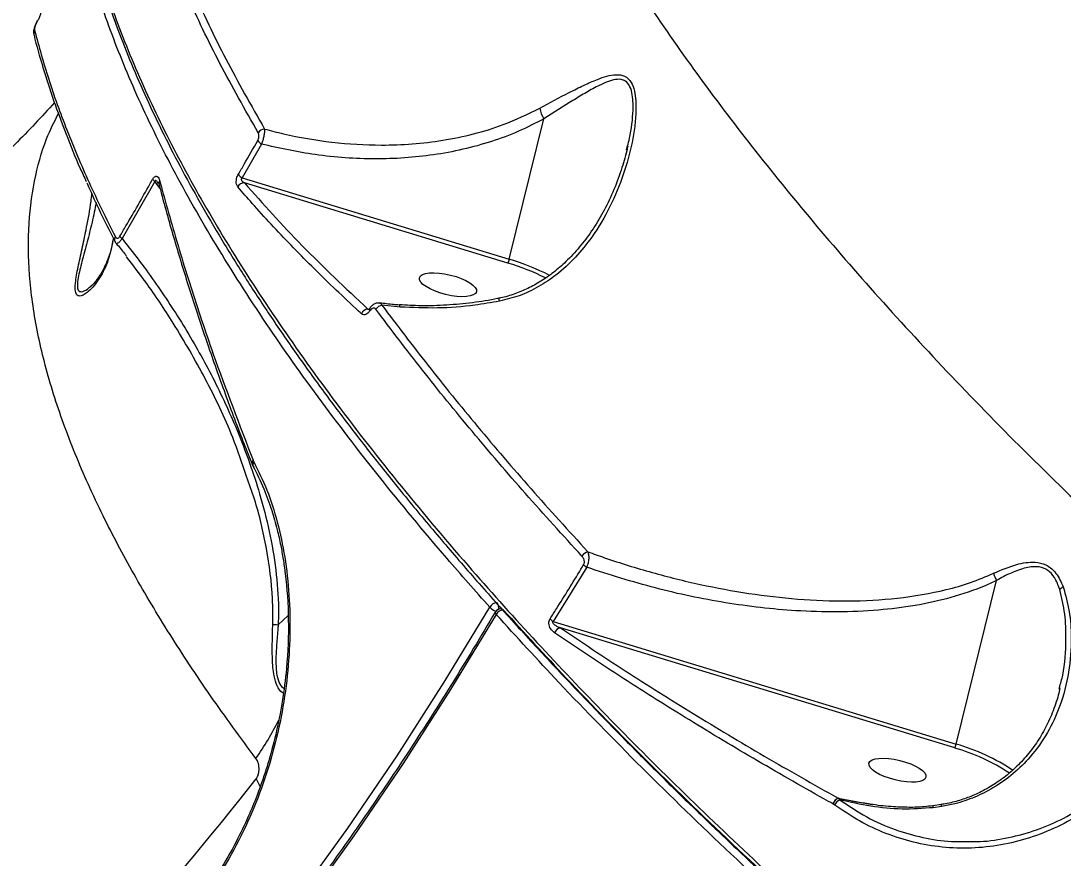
# Model space of a CAD drawing. Header units: millimetres. Extents: x -7245 to 6306, y -6696 to 5973.
# Drawn here: x 2055.8 to 2221.5, y -2161.8 to -2028.7 of the extents above; entities that cross this region are included whole.
import ezdxf

# ---------------------------------------------------------------- set-up
doc = ezdxf.new("R2010")
doc.units = ezdxf.units.MM
for name, color, linetype in [('DIKOM_ОБЪЕКТ', 7, 'Continuous'), ('DIKOM_РАЗМЕР_ЗОНА', 7, 'Continuous'), ('DIKOM_РАЗМЕР_ОБЪЕКТА', 7, 'Continuous')]:
    doc.layers.add(name, color=color, linetype=linetype)
doc.styles.add('style1', font='arial.ttf', dxfattribs={"width": 0.8})
doc.dimstyles.new('1-50', dxfattribs={"dimtxt": 300, "dimasz": 200, "dimexe": 100, "dimexo": 0, "dimgap": 100, "dimtad": 1, "dimtxsty": 'style1', "dimcen": 200, "dimclrd": 7, "dimclre": 7, "dimclrt": 7, "dimadec": 1, "dimazin": 2, "dimtfac": 1, "dimtmove": 0, "dimatfit": 2, "dimfxl": 0, "dimlwd": 25, "dimlwe": 18, "dimarcsym": 0})

# ---------------------------------------------------------------- blocks, each defined once
blk = doc.blocks.new('*D10')
at = {"layer": 'Defpoints', "color": 0, "transparency": 16777216}
for p in [(-4365.71, 2792.53), (4306.16, 475.6), (4306.16, -5965.27)]:
    blk.add_point(p, dxfattribs=at)
at = {"layer": 'DIKOM_РАЗМЕР_ОБЪЕКТА', "color": 7, "lineweight": 18, "transparency": 16777216}
for p, q in [((-4365.71, 2792.53), (-4365.71, -6065.27)), ((4306.16, 475.6), (4306.16, -6065.27))]:
    blk.add_line(p, q, dxfattribs=at)
at = {"layer": 'DIKOM_РАЗМЕР_ОБЪЕКТА', "color": 7, "lineweight": 25, "transparency": 16777216}
blk.add_line((-4165.71, -5965.27), (4106.16, -5965.27), dxfattribs=at)
at = {"layer": 'DIKOM_РАЗМЕР_ОБЪЕКТА', "color": 7, "transparency": 16777216}
for points in [[(-4165.71, -5931.93), (-4165.71, -5998.6), (-4365.71, -5965.27)], [(4106.16, -5931.93), (4106.16, -5998.6), (4306.16, -5965.27)]]:
    blk.add_solid(points, dxfattribs=at)
at = {"layer": 'DIKOM_РАЗМЕР_ОБЪЕКТА', "color": 7, "transparency": 16777216, "insert": (-85.78, -5712.1), "char_height": 300, "attachment_point": 5, "style": 'style1'}
blk.add_mtext('8650', dxfattribs=at)
blk = doc.blocks.new('*D12')
at = {"layer": 'Defpoints', "color": 0, "transparency": 16777216}
for p in [(-5865.71, 123.34), (6306.18, -91.92), (6306.18, -6596.14)]:
    blk.add_point(p, dxfattribs=at)
at = {"layer": 'DIKOM_РАЗМЕР_ЗОНА', "color": 7, "lineweight": 18, "transparency": 16777216}
for p, q in [((-5865.71, 123.34), (-5865.71, -6696.14)), ((6306.18, -91.92), (6306.18, -6696.14))]:
    blk.add_line(p, q, dxfattribs=at)
at = {"layer": 'DIKOM_РАЗМЕР_ЗОНА', "color": 7, "lineweight": 25, "transparency": 16777216}
blk.add_line((-5665.71, -6596.14), (6106.18, -6596.14), dxfattribs=at)
at = {"layer": 'DIKOM_РАЗМЕР_ЗОНА', "color": 7, "transparency": 16777216}
for points in [[(-5665.71, -6562.81), (-5665.71, -6629.48), (-5865.71, -6596.14)], [(6106.18, -6562.81), (6106.18, -6629.48), (6306.18, -6596.14)]]:
    blk.add_solid(points, dxfattribs=at)
at = {"layer": 'DIKOM_РАЗМЕР_ЗОНА', "color": 7, "transparency": 16777216, "insert": (-71.19, -6342.97), "char_height": 300, "attachment_point": 5, "style": 'style1'}
blk.add_mtext('12150', dxfattribs=at)

msp = doc.modelspace()

# ---------------------------------------------------------------- linework, layer by layer
at = {"layer": 'DIKOM_ОБЪЕКТ', "color": 7, "linetype": 'Continuous', "lineweight": 15}
for p, q in [((2058.449, -2028.69), (2058.241, -2029.095)), ((2058.445, -2028.687), (2058.449, -2028.681)), ((2133.488, -2066.579), (2138.987, -2044.249)), ((2094.106, -2048.27), (2091.023, -2053.641)), ((2152.107, -2049.247), (2152.28, -2048.567)), ((2077.16, -2054.22), (2071.944, -2063.295)), ((2077.992, -2055.341), (2077.16, -2054.22)), ((2091.023, -2053.641), (2133.488, -2066.579)), ((2133.26, -2067.185), (2091.393, -2054.428)), ((2066.905, -2070.878), (2067.136, -2070.675)), ((2116.119, -2074.168), (2113.249, -2073.879)), ((2111.015, -2074.514), (2111.161, -2074.556)), ((2111.015, -2074.514), (2111.102, -2074.529)), ((2111.252, -2074.435), (2111.246, -2074.445)), ((2092.757, -2098.523), (2092.771, -2098.557)), ((2092.771, -2098.557), (2092.879, -2098.795)), ((2092.608, -2099.135), (2092.617, -2099.158)), ((2145.788, -2115.53), (2140.453, -2124.126)), ((2204.525, -2143.649), (2210.932, -2117.632)), ((2096.759, -2124.659), (2098.317, -2123.19)), ((2140.453, -2124.126), (2204.525, -2143.649)), ((2204.297, -2144.254), (2141.6, -2125.15)), ((2220.867, -2134.907), (2220.929, -2134.672)), ((2093.257, -2149.162), (2093.965, -2150.515)), ((2184.96, -2153.158), (2184.925, -2153.139)), ((2185.212, -2153.316), (2184.96, -2153.158)), ((2185.769, -2152.241), (2185.802, -2152.252)), ((2185.769, -2152.241), (2191.175, -2153.217)), ((2185.802, -2152.252), (2186.021, -2152.497)), ((2202.122, -2153.256), (2200.793, -2153.438)), ((2202.203, -2153.554), (2200.876, -2153.745))]:
    msp.add_line(p, q, dxfattribs=at)
at = {"layer": 'DIKOM_ОБЪЕКТ', "color": 7, "linetype": 'Continuous', "lineweight": 15, "flags": 128}
for points in [[(2058.449, -2028.781), (2058.439, -2028.703), (2058.445, -2028.687)], [(1923.817, -2316.719), (1935.861, -2310.473), (1947.73, -2303.89), (1959.416, -2296.975), (1970.911, -2289.733), (1982.207, -2282.167), (1993.298, -2274.285), (2004.175, -2266.089), (2014.833, -2257.586), (2025.263, -2248.781), (2035.459, -2239.68), (2045.414, -2230.29), (2055.122, -2220.615), (2064.577, -2210.663), (2073.772, -2200.44), (2082.701, -2189.953), (2091.358, -2179.208), (2099.738, -2168.214), (2107.835, -2156.975), (2115.644, -2145.501), (2123.159, -2133.798), (2130.377, -2121.875)], [(2131.395, -2123.012), (2124.156, -2134.971), (2116.617, -2146.708), (2108.785, -2158.217), (2100.663, -2169.49), (2092.258, -2180.518), (2083.575, -2191.294), (2074.619, -2201.813), (2065.396, -2212.067), (2055.913, -2222.049), (2046.176, -2231.753), (2036.191, -2241.172), (2025.964, -2250.3), (2015.502, -2259.132), (2004.813, -2267.661), (1993.902, -2275.88), (1982.778, -2283.787), (1971.447, -2291.376), (1959.918, -2298.64), (1948.197, -2305.575), (1936.292, -2312.178), (1924.212, -2318.443)], [(2131.249, -2122.642), (2131.245, -2122.65), (2131.233, -2122.718), (2131.255, -2122.804), (2131.309, -2122.903), (2131.395, -2123.012)]]:
    msp.add_lwpolyline(points, dxfattribs=at)
at = {"layer": 'DIKOM_ОБЪЕКТ', "color": 7, "linetype": 'Continuous', "lineweight": 15}
for centre, radius, start, end in [((2058.733, -2030.646), 0.843, 146.87283, 193.77407), ((2142.778, -2041.757), 4.536, 190.31546, 213.3112), ((2094.631, -2047.068), 1.195, 92.6052, 150.69927), ((2094.892, -2046.785), 1.68, 213.62893, 242.08186), ((2077.976, -2053.001), 1.467, 216.09225, 236.1906), ((2078.439, -2054.514), 0.658, 140.95344, 194.90501), ((2091.843, -2052.157), 1.695, 212.75484, 241.07782), ((2091.357, -2055.559), 1.132, 88.18677, 154.52549), ((2071.52, -2063.434), 0.789, 145.55718, 206.00688), ((2072.807, -2062.088), 1.484, 214.44541, 234.42897), ((2131.35, -2066.122), 2.186, 330.90653, 347.92206), ((2122.58, -2102.919), 37.295, 63.46934, 73.36021), ((2123.123, -2101.77), 36.685, 62.80721, 73.58924), ((2113.402, -2075.153), 1.283, 96.84033, 150.82606), ((2115.736, -2074.106), 0.388, 350.82492, 45.08061), ((2127.77, -2073.965), 4.241, 9.89571, 16.34258), ((2111.065, -2075.675), 1.162, 92.46394, 157.30552), ((2111.558, -2074.559), 0.332, 159.95374, 219.79729), ((2093.19, -2098.953), 0.61, 135.18405, 196.61592), ((2093.184, -2098.983), 0.594, 134.14755, 196.22232), ((2146.306, -2114.473), 1.447, 103.50945, 151.02031), ((2146.888, -2113.714), 2.123, 221.73984, 238.79903), ((2222.96, -2121.265), 2.981, 118.90929, 131.85414), ((2131.504, -2122.479), 1.279, 86.98166, 151.82609), ((2132.244, -2120.075), 2.594, 223.95022, 249.68628), ((2132.112, -2123.148), 1, 79.21134, 149.57011), ((2130.651, -2121.887), 1.147, 343.32411, 36.64342), ((2132.204, -2122.657), 0.5, 39.94757, 79.00115), ((2132.523, -2123.613), 1.278, 87.13746, 151.98143), ((2141.609, -2122.324), 2.141, 220.2842, 237.32166), ((2141.829, -2126.357), 1.228, 100.73393, 160.44684), ((2044.218, -2112.705), 59.213, 325.85216, 332.75252), ((2202.381, -2143.189), 2.193, 330.94244, 347.90592), ((2196.066, -2173.757), 31.273, 55.98472, 74.30808), ((2195.856, -2173.984), 30.904, 56.36491, 74.14853), ((1721.003, -1857.421), 472.954, 304.74251, 321.91374), ((2186.217, -2153.508), 1.344, 109.50285, 164.04267), ((2186.226, -2153.49), 1.309, 108.92849, 165.30677), ((2186.661, -2153.938), 1.577, 113.93436, 156.76186), ((2200.217, -2153.772), 0.66, 2.32019, 28.78132)]:
    msp.add_arc(centre, radius, start, end, dxfattribs=at)
for centre in [(2123.735, -2070.624), (2195.181, -2147.786)]:
    msp.add_ellipse(centre, major_axis=(4.535, -1.115), ratio=0.3407224, dxfattribs=at)
for points, knots in [([(2128.166, -1930.829), (2127.673, -1932.189), (2126.322, -1935.918), (2125.338, -1942.741), (2125.135, -1951.255), (2126.133, -1960.455), (2128.234, -1970.073), (2131.369, -1980.005), (2135.436, -1990.172), (2140.536, -2000.85), (2146.693, -2012.017), (2153.91, -2023.645), (2161.978, -2035.4), (2170.826, -2047.228), (2180.373, -2059.078), (2190.818, -2071.209), (2202.182, -2083.589), (2214.381, -2096.181), (2223.144, -2104.625), (2227.524, -2108.845)], [0, 0, 0, 0, 0.0356825, 0.0978168, 0.1599511, 0.2229776, 0.2860051, 0.3452, 0.4044429, 0.4636397, 0.5245617, 0.5855324, 0.6464551, 0.7045807, 0.7627482, 0.8208745, 0.8805673, 0.9403059, 1, 1, 1, 1]), ([(2064.925, -1984.64), (2064.664, -1986.282), (2063.965, -1990.681), (2064.095, -1998.486), (2065.199, -2008.047), (2067.543, -2018.272), (2071.081, -2029.105), (2075.755, -2040.318), (2081.515, -2051.86), (2088.299, -2063.677), (2096.215, -2075.965), (2105.286, -2088.697), (2115.508, -2101.842), (2126.183, -2114.546), (2137.109, -2126.733), (2148.104, -2138.344), (2159.803, -2150.092), (2172.187, -2161.943), (2185.118, -2173.77), (2198.53, -2185.516), (2210.899, -2195.941), (2218.958, -2202.465), (2222.24, -2205.122)], [0, 0, 0, 0, 0.0323273, 0.0865593, 0.1407502, 0.1965143, 0.2523252, 0.3080903, 0.3622806, 0.416513, 0.4707035, 0.5264677, 0.5822781, 0.6380434, 0.6852062, 0.7324239, 0.7796426, 0.8273085, 0.874973, 0.9214388, 0.968009, 1, 1, 1, 1]), ([(2130.377, -2121.875), (2128.092, -2119.288), (2121.938, -2112.318), (2112.693, -2101.124), (2102.916, -2088.393), (2094.078, -2075.824), (2086.233, -2063.465), (2079.438, -2051.367), (2073.84, -2039.796), (2069.431, -2028.778), (2066.181, -2018.331), (2064.017, -2008.275), (2063.067, -1998.7), (2063.086, -1990.904), (2063.897, -1986.588), (2064.182, -1985.068)], [0, 0, 0, 0, 0.0479971, 0.1293075, 0.21068, 0.2919902, 0.3756629, 0.4594029, 0.5430744, 0.6243841, 0.7057573, 0.7870667, 0.8707388, 0.9544786, 1, 1, 1, 1]), ([(2064.711, -1984.894), (2064.605, -1985.551), (2064.273, -1987.587), (2064.015, -1991.149), (2063.926, -1995.567), (2064.132, -2000.117), (2064.614, -2004.789), (2065.376, -2009.587), (2066.417, -2014.512), (2067.737, -2019.562), (2069.336, -2024.743), (2071.216, -2030.052), (2073.377, -2035.494), (2075.818, -2041.062), (2078.528, -2046.735), (2081.498, -2052.493), (2084.721, -2058.319), (2088.195, -2064.212), (2091.919, -2070.176), (2095.895, -2076.21), (2100.124, -2082.319), (2104.606, -2088.502), (2109.343, -2094.764), (2114.336, -2101.101), (2119.588, -2107.524), (2125.097, -2114.023), (2130.847, -2120.585), (2136.816, -2127.179), (2142.984, -2133.787), (2149.344, -2140.398), (2155.899, -2147.02), (2162.651, -2153.654), (2169.602, -2160.3), (2176.753, -2166.964), (2184.108, -2173.643), (2191.664, -2180.343), (2199.437, -2187.063), (2206.236, -2192.832), (2210.511, -2196.353), (2212.063, -2197.631)], [0, 0, 0, 0, 0.0131984, 0.0409536, 0.0686178, 0.0962202, 0.1237885, 0.1513503, 0.1789282, 0.206543, 0.2342218, 0.2619915, 0.2898818, 0.3179206, 0.3460167, 0.3739824, 0.4018109, 0.4295329, 0.4571822, 0.4847871, 0.5123802, 0.5399898, 0.5676412, 0.5953634, 0.6231904, 0.6511509, 0.6792177, 0.7072119, 0.7350499, 0.7627723, 0.7904119, 0.8179996, 0.8455659, 0.8731444, 0.9007551, 0.9284296, 0.9561995, 0.984097, 1, 1, 1, 1]), ([(2093.589, -2046.483), (2091.489, -2042.781), (2087.287, -2035.378), (2082.201, -2024.681), (2077.949, -2014.277), (2075.971, -2007.679), (2074.983, -2004.38)], [0, 0, 0, 0, 0.2486171, 0.4972321, 0.7486155, 1, 1, 1, 1]), ([(2075.987, -2003.829), (2076.963, -2007.087), (2078.915, -2013.602), (2083.131, -2023.946), (2088.214, -2034.662), (2092.456, -2042.137), (2094.577, -2045.874)], [0, 0, 0, 0, 0.2486127, 0.4972314, 0.7486167, 1, 1, 1, 1]), ([(2059.071, -2026.871), (2059.067, -2026.996), (2059.059, -2027.246), (2058.918, -2027.767), (2058.711, -2028.304), (2058.531, -2028.632), (2058.449, -2028.781)], [0, 0, 0, 0, 0.2592966, 0.517787, 0.7812386, 1, 1, 1, 1]), ([(2058.241, -2029.095), (2058.216, -2029.143), (2058.086, -2029.388), (2057.933, -2029.917), (2057.822, -2030.426), (2057.908, -2030.763), (2057.93, -2030.849)], [0, 0, 0, 0, 0.0808595, 0.4183178, 0.8520894, 1, 1, 1, 1]), ([(2058.449, -2028.781), (2058.426, -2028.821), (2058.334, -2028.98), (2058.192, -2029.289), (2058.069, -2029.657), (2058.004, -2029.979), (2058.019, -2030.117), (2058.027, -2030.185)], [0, 0, 0, 0, 0.0796441, 0.3179735, 0.5556273, 0.7773585, 1, 1, 1, 1]), ([(2057.916, -2030.846), (2057.924, -2030.882), (2058.311, -2032.589), (2059.34, -2036.066), (2061.009, -2041.294), (2063.006, -2046.655), (2064.744, -2050.963), (2065.913, -2053.52), (2066.232, -2054.217)], [0, 0, 0, 0, 0.0049961, 0.2322385, 0.4596405, 0.6871937, 0.91468, 1, 1, 1, 1]), ([(2058.027, -2030.185), (2058.731, -2032.759), (2060.139, -2037.906), (2063.074, -2045.996), (2066.562, -2054.326), (2069.433, -2060.1), (2070.869, -2062.987)], [0, 0, 0, 0, 0.2491183, 0.4982394, 0.7491218, 1, 1, 1, 1]), ([(2138.315, -2042.57), (2139.904, -2041.714), (2142.313, -2040.418), (2145.311, -2038.909), (2147.306, -2038.024), (2149.026, -2037.431), (2150.498, -2037.157), (2151.87, -2037.346), (2152.885, -2038.296), (2153.409, -2039.761), (2153.62, -2041.356), (2153.641, -2043.265), (2153.449, -2045.495), (2152.874, -2048.873), (2151.695, -2053.175), (2149.591, -2058.265), (2146.993, -2062.68), (2144.058, -2066.32), (2141.201, -2068.965), (2138.165, -2070.997), (2135.159, -2072.445), (2132.995, -2072.978), (2131.948, -2073.236)], [0, 0, 0, 0, 0.0866912, 0.131399, 0.1760715, 0.2081982, 0.2408998, 0.2744169, 0.3082514, 0.3377395, 0.365051, 0.3930347, 0.4328751, 0.4727636, 0.5545488, 0.639693, 0.7264117, 0.7889971, 0.8528475, 0.9020914, 0.9525884, 1, 1, 1, 1]), ([(2152.28, -2048.567), (2152.387, -2048.162), (2152.89, -2046.267), (2153.162, -2043.835), (2153.169, -2041.432), (2153.005, -2040.033), (2152.579, -2038.804), (2151.998, -2038.257), (2151.266, -2037.953), (2150.389, -2037.94), (2149.104, -2038.324), (2147.572, -2039.016), (2145.747, -2040.022), (2142.876, -2041.773), (2140.552, -2043.253), (2138.987, -2044.249)], [0, 0, 0, 0, 0.0421899, 0.1973635, 0.248295, 0.3002198, 0.3566352, 0.4120067, 0.4225534, 0.4885832, 0.5503563, 0.6134546, 0.7085985, 0.803822, 1, 1, 1, 1]), ([(2061.196, -2041.674), (2060.177, -2042.785), (2057.044, -2046.197), (2051.618, -2051.649), (2044.916, -2058.063), (2038.005, -2064.238), (2031.56, -2069.687), (2027.358, -2072.954), (2025.577, -2074.34)], [0, 0, 0, 0, 0.0913141, 0.2805863, 0.4713647, 0.6636414, 0.8574002, 1, 1, 1, 1]), ([(2094.577, -2045.874), (2095.576, -2046.131), (2099.121, -2047.043), (2105.333, -2048.095), (2112.201, -2048.52), (2118.079, -2048.301), (2122.977, -2047.729), (2127.814, -2046.716), (2133.036, -2045.141), (2136.411, -2043.497), (2138.315, -2042.57)], [0, 0, 0, 0, 0.0672685, 0.2386075, 0.4121718, 0.5212134, 0.6302443, 0.742523, 0.8547773, 1, 1, 1, 1]), ([(2093.222, -2145.943), (2090.764, -2142.598), (2085.848, -2135.909), (2079.418, -2126.14), (2073.706, -2116.595), (2068.63, -2106.988), (2064.314, -2097.409), (2060.886, -2087.93), (2058.476, -2078.804), (2057.146, -2070.08), (2056.92, -2061.791), (2057.856, -2054.229), (2059.476, -2048.084), (2061.171, -2044.727), (2061.837, -2043.409)], [0, 0, 0, 0, 0.079374, 0.1587467, 0.2389087, 0.3190702, 0.4076882, 0.4963748, 0.5849918, 0.6762219, 0.7675258, 0.8587539, 0.944584, 1, 1, 1, 1]), ([(2138.987, -2044.249), (2137.649, -2044.939), (2134.972, -2046.32), (2130.648, -2047.917), (2126.137, -2049.167), (2121.506, -2050.027), (2116.848, -2050.519), (2112.161, -2050.676), (2107.418, -2050.496), (2101.359, -2049.891), (2096.944, -2048.904), (2094.106, -2048.27)], [0, 0, 0, 0, 0.100647, 0.2013169, 0.3052405, 0.4091836, 0.5096368, 0.6100997, 0.7126674, 0.8152398, 1, 1, 1, 1]), ([(2094.577, -2045.874), (2094.58, -2046.008), (2094.586, -2046.277), (2094.499, -2046.872), (2094.353, -2047.513), (2094.208, -2047.986), (2094.123, -2048.221), (2094.106, -2048.27)], [0, 0, 0, 0, 0.2434465, 0.4875567, 0.7198058, 0.941806, 1, 1, 1, 1]), ([(2093.493, -2047.716), (2093.52, -2047.666), (2093.586, -2047.538), (2093.668, -2047.285), (2093.708, -2046.988), (2093.686, -2046.696), (2093.624, -2046.558), (2093.589, -2046.483)], [0, 0, 0, 0, 0.120664, 0.3073589, 0.5228998, 0.7376101, 1, 1, 1, 1]), ([(2090.417, -2053.074), (2090.729, -2052.541), (2091.768, -2050.764), (2092.783, -2048.971), (2093.493, -2047.716)], [0, 0, 0, 0, 0.299672, 1, 1, 1, 1]), ([(2152.319, -2048.581), (2152.264, -2048.828), (2151.98, -2050.113), (2151.237, -2052.586), (2150.008, -2055.89), (2148.437, -2059.133), (2146.657, -2062.06), (2144.687, -2064.668), (2142.635, -2066.859), (2140.576, -2068.661), (2138.546, -2070.084), (2136.489, -2071.23), (2134.342, -2072.106), (2132.788, -2072.616), (2131.921, -2072.745), (2131.838, -2072.758)], [0, 0, 0, 0, 0.023289, 0.1210674, 0.2361442, 0.3450384, 0.4481085, 0.5458532, 0.639151, 0.7171085, 0.7900874, 0.8590095, 0.924031, 0.9926845, 1, 1, 1, 1]), ([(2071.584, -2062.927), (2071.908, -2062.378), (2073.526, -2059.633), (2075.258, -2056.609), (2076.647, -2054.121), (2076.79, -2053.865)], [0, 0, 0, 0, 0.1832045, 0.9158663, 1, 1, 1, 1]), ([(2076.79, -2053.865), (2076.844, -2053.779), (2076.951, -2053.606), (2077.131, -2053.444), (2077.328, -2053.361), (2077.564, -2053.408), (2077.784, -2053.657), (2077.881, -2053.955), (2077.928, -2054.099)], [0, 0, 0, 0, 0.1098254, 0.2200627, 0.3257513, 0.492565, 0.7537448, 1, 1, 1, 1]), ([(2077.744, -2054.515), (2077.677, -2054.423), (2077.56, -2054.263), (2077.395, -2054.114), (2077.286, -2054.067), (2077.23, -2054.075), (2077.206, -2054.092), (2077.186, -2054.117), (2077.168, -2054.155), (2077.163, -2054.196), (2077.16, -2054.22)], [0, 0, 0, 0, 0.3729342, 0.6493214, 0.7821804, 0.8282087, 0.8749427, 0.8876948, 0.9332073, 1, 1, 1, 1]), ([(2077.928, -2054.099), (2078.041, -2054.523), (2078.604, -2056.641), (2080.147, -2062.199), (2082.79, -2070.91), (2086.986, -2083.507), (2090.579, -2092.855), (2092.757, -2098.523)], [0, 0, 0, 0, 0.0299889, 0.1499537, 0.390072, 0.6301898, 1, 1, 1, 1]), ([(2090.335, -2055.072), (2090.254, -2054.944), (2090.12, -2054.731), (2090.072, -2054.242), (2090.126, -2053.784), (2090.257, -2053.373), (2090.369, -2053.163), (2090.417, -2053.074)], [0, 0, 0, 0, 0.3038702, 0.5023349, 0.7017241, 0.8732683, 1, 1, 1, 1]), ([(2091.023, -2053.641), (2090.992, -2053.664), (2090.94, -2053.704), (2090.897, -2053.785), (2090.883, -2053.863), (2090.893, -2053.948), (2090.947, -2054.075), (2091.105, -2054.26), (2091.279, -2054.362), (2091.393, -2054.428)], [0, 0, 0, 0, 0.1044026, 0.1742634, 0.2295941, 0.3048007, 0.3969034, 0.6088295, 1, 1, 1, 1]), ([(2070.967, -2063.979), (2069.494, -2061.098), (2067.846, -2057.876), (2066.547, -2054.788), (2066.409, -2054.462)], [0, 0, 0, 0, 0.8943901, 1, 1, 1, 1]), ([(2077.738, -2054.497), (2077.74, -2054.499), (2077.743, -2054.506), (2077.779, -2054.574), (2077.795, -2054.659), (2077.797, -2054.672)], [0, 0, 0, 0, 0.3233419, 0.8941855, 1, 1, 1, 1]), ([(2077.822, -2054.68), (2078.002, -2055.384), (2078.821, -2058.588), (2080.504, -2064.418), (2082.873, -2072.156), (2085.471, -2079.996), (2088.293, -2087.937), (2090.669, -2094.315), (2092.181, -2098.081), (2092.602, -2099.13)], [0, 0, 0, 0, 0.0501027, 0.2280539, 0.4050299, 0.5812739, 0.756973, 0.9323305, 1, 1, 1, 1]), ([(2109.992, -2075.226), (2109.688, -2074.947), (2108.17, -2073.552), (2104.316, -2069.924), (2098.716, -2064.35), (2093.766, -2059.029), (2091.091, -2055.945), (2090.335, -2055.072)], [0, 0, 0, 0, 0.0413739, 0.2068684, 0.5381475, 0.8694262, 1, 1, 1, 1]), ([(2091.393, -2054.428), (2094.351, -2057.757), (2100.279, -2064.426), (2107.432, -2071.147), (2111.015, -2074.514)], [0, 0, 0, 0, 0.4991812, 1, 1, 1, 1]), ([(2070.484, -2063.609), (2070.268, -2064.651), (2069.801, -2066.906), (2068.4, -2069.661), (2066.98, -2071.439), (2065.898, -2072.235), (2065.23, -2072.49), (2064.688, -2072.316), (2064.437, -2071.472), (2064.543, -2069.86), (2065.018, -2067.475), (2065.675, -2064.564), (2066.376, -2061.179), (2066.909, -2058.342), (2067.107, -2056.533), (2067.153, -2056.118)], [0, 0, 0, 0, 0.1213958, 0.2627701, 0.407003, 0.4584431, 0.5105303, 0.5677196, 0.6147945, 0.6619317, 0.7316403, 0.8028013, 0.8755362, 0.9714595, 1, 1, 1, 1]), ([(2067.837, -2057.527), (2067.621, -2058.582), (2067.186, -2060.699), (2066.381, -2063.849), (2065.574, -2066.839), (2064.975, -2069.235), (2064.781, -2070.796), (2064.947, -2071.636), (2065.528, -2071.821), (2066.25, -2071.491), (2066.743, -2071.03), (2066.905, -2070.878)], [0, 0, 0, 0, 0.1417164, 0.2845548, 0.429524, 0.5587131, 0.6345531, 0.7101858, 0.8072345, 0.9365433, 1, 1, 1, 1]), ([(2070.513, -2063.325), (2070.401, -2063.919), (2070.163, -2065.179), (2069.582, -2066.874), (2068.829, -2068.48), (2068.052, -2069.68), (2067.361, -2070.538), (2067.073, -2070.811), (2066.943, -2070.934)], [0, 0, 0, 0, 0.1724927, 0.3660898, 0.5695698, 0.783001, 0.9019663, 1, 1, 1, 1]), ([(2070.584, -2063.191), (2070.584, -2063.195), (2070.576, -2063.358), (2070.53, -2063.485), (2070.484, -2063.609)], [0, 0, 0, 0, 0.0244301, 1, 1, 1, 1]), ([(2070.825, -2063.771), (2070.842, -2063.821), (2070.879, -2063.924), (2070.964, -2064.008), (2071.009, -2064.052)], [0, 0, 0, 0, 0.4742306, 1, 1, 1, 1]), ([(2070.869, -2062.987), (2070.919, -2063.064), (2071.006, -2063.2), (2071.178, -2063.258), (2071.333, -2063.21), (2071.47, -2063.099), (2071.546, -2062.984), (2071.584, -2062.927)], [0, 0, 0, 0, 0.319537, 0.5620237, 0.7280496, 0.8639805, 1, 1, 1, 1]), ([(2071.944, -2063.295), (2071.835, -2063.431), (2071.617, -2063.705), (2071.335, -2063.977), (2071.123, -2064.107), (2071.019, -2064.119), (2071.001, -2064.068), (2071, -2064.065)], [0, 0, 0, 0, 0.2364841, 0.4728143, 0.7140343, 0.9834802, 1, 1, 1, 1]), ([(2071.007, -2064.059), (2071.461, -2064.59), (2072.019, -2065.243), (2072.533, -2065.94), (2072.629, -2066.07)], [0, 0, 0, 0, 0.8131441, 1, 1, 1, 1]), ([(2071.944, -2063.295), (2073.005, -2064.646), (2075.885, -2068.314), (2080.243, -2074.639), (2084.854, -2082.351), (2088.908, -2090.444), (2091.833, -2097.661), (2093.945, -2104.142), (2095.407, -2109.81), (2096.456, -2115.919), (2096.841, -2120.903), (2096.778, -2123.81), (2096.759, -2124.659)], [0, 0, 0, 0, 0.0783321, 0.2125881, 0.3472654, 0.4817845, 0.6158527, 0.6916686, 0.7820762, 0.8726192, 0.9628037, 1, 1, 1, 1]), ([(2091.707, -2101.09), (2091.013, -2099.016), (2089.214, -2093.645), (2085.254, -2085.503), (2080.541, -2077.311), (2076.29, -2070.889), (2073.671, -2067.511), (2072.644, -2066.187)], [0, 0, 0, 0, 0.1611992, 0.417373, 0.6731475, 0.8718581, 1, 1, 1, 1]), ([(2112.895, -2073.557), (2112.755, -2073.543), (2112.433, -2073.512), (2111.946, -2073.715), (2111.523, -2074.023), (2111.345, -2074.333), (2111.272, -2074.46)], [0, 0, 0, 0, 0.2129204, 0.4877811, 0.7894796, 1, 1, 1, 1]), ([(2112.894, -2073.547), (2112.972, -2073.568), (2113.111, -2073.605), (2113.207, -2073.796), (2113.249, -2073.879)], [0, 0, 0, 0, 0.561576, 1, 1, 1, 1]), ([(2116.01, -2073.849), (2115.697, -2073.827), (2114.657, -2073.753), (2113.627, -2073.608), (2112.908, -2073.506)], [0, 0, 0, 0, 0.3013585, 1, 1, 1, 1]), ([(2113.249, -2073.879), (2115.65, -2077.058), (2120.451, -2083.416), (2128.393, -2093.161), (2136.827, -2103.034), (2142.921, -2109.722), (2145.968, -2113.066)], [0, 0, 0, 0, 0.2491189, 0.4982416, 0.7491169, 1, 1, 1, 1]), ([(2131.84, -2072.776), (2131.769, -2072.792), (2130.375, -2073.098), (2127.608, -2073.522), (2123.526, -2073.908), (2119.643, -2074.02), (2117.14, -2073.876), (2116.01, -2073.81)], [0, 0, 0, 0, 0.0137246, 0.2683413, 0.5253911, 0.7856903, 1, 1, 1, 1]), ([(2131.948, -2073.236), (2130.633, -2073.465), (2127.371, -2074.033), (2122.063, -2074.434), (2118.108, -2074.257), (2116.119, -2074.168)], [0, 0, 0, 0, 0.2512755, 0.6234749, 1, 1, 1, 1]), ([(2111.302, -2074.772), (2111.208, -2074.901), (2111.02, -2075.159), (2110.679, -2075.366), (2110.315, -2075.433), (2110.104, -2075.298), (2109.992, -2075.226)], [0, 0, 0, 0, 0.2321595, 0.4639448, 0.7139857, 1, 1, 1, 1]), ([(2111.318, -2074.309), (2111.291, -2074.362), (2111.234, -2074.472), (2111.149, -2074.575), (2111.095, -2074.611), (2111.108, -2074.606), (2111.111, -2074.605)], [0, 0, 0, 0, 0.2613197, 0.5473083, 0.8887493, 1, 1, 1, 1]), ([(2112.281, -2074.528), (2112.255, -2074.497), (2112.168, -2074.394), (2111.98, -2074.317), (2111.737, -2074.355), (2111.499, -2074.502), (2111.368, -2074.682), (2111.302, -2074.772)], [0, 0, 0, 0, 0.1042936, 0.3452021, 0.5757599, 0.7876623, 1, 1, 1, 1]), ([(2145.04, -2113.772), (2142.011, -2110.446), (2135.951, -2103.795), (2127.521, -2093.929), (2119.544, -2084.147), (2114.702, -2077.734), (2112.281, -2074.528)], [0, 0, 0, 0, 0.2491232, 0.4982424, 0.7491222, 1, 1, 1, 1]), ([(2092.879, -2098.795), (2093.599, -2100.246), (2095.039, -2103.148), (2096.674, -2108.281), (2097.869, -2113.879), (2098.554, -2119.904), (2098.703, -2126.231), (2098.289, -2132.746), (2097.301, -2139.333), (2095.731, -2145.875), (2093.594, -2152.245), (2090.905, -2158.321), (2087.731, -2164.05), (2085.231, -2167.443), (2083.98, -2169.141)], [0, 0, 0, 0, 0.0836226, 0.1671646, 0.2504189, 0.33385, 0.4173066, 0.5004943, 0.5837437, 0.667143, 0.7504551, 0.8334002, 0.9166302, 1, 1, 1, 1]), ([(2092.58, -2099.053), (2092.606, -2099.131), (2092.674, -2099.33), (2092.796, -2099.5), (2092.87, -2099.604)], [0, 0, 0, 0, 0.3902656, 1, 1, 1, 1]), ([(2092.879, -2098.795), (2092.833, -2098.873), (2092.738, -2099.035), (2092.698, -2099.256), (2092.737, -2099.371), (2092.752, -2099.414)], [0, 0, 0, 0, 0.3761549, 0.7718815, 1, 1, 1, 1]), ([(2092.739, -2099.414), (2093.337, -2100.598), (2094.446, -2102.792), (2095.687, -2106.263), (2096.553, -2109.313), (2097.137, -2111.919), (2097.558, -2114.248), (2098.105, -2118.087), (2098.497, -2123.82), (2098.233, -2130.73), (2097.457, -2136.866), (2096.442, -2141.995), (2095.345, -2146.068), (2094.312, -2149.271), (2093.316, -2152.03), (2091.919, -2155.42), (2089.952, -2159.483), (2087.303, -2164.131), (2085.081, -2167.136), (2083.883, -2168.757)], [0, 0, 0, 0, 0.0700634, 0.1298761, 0.1788669, 0.2174243, 0.2495002, 0.2821253, 0.3829092, 0.4841099, 0.5521758, 0.6192971, 0.6817345, 0.7109868, 0.7462251, 0.7926359, 0.8501443, 0.9191949, 1, 1, 1, 1]), ([(2095.891, -2124.574), (2095.897, -2123.239), (2095.915, -2119.204), (2094.986, -2112.508), (2093.516, -2105.984), (2092.149, -2102.285), (2091.707, -2101.09)], [0, 0, 0, 0, 0.166287, 0.502563, 0.8393606, 1, 1, 1, 1]), ([(2145.304, -2115.127), (2145.332, -2115.072), (2145.392, -2114.956), (2145.43, -2114.731), (2145.414, -2114.475), (2145.307, -2114.113), (2145.148, -2113.91), (2145.04, -2113.772)], [0, 0, 0, 0, 0.1209592, 0.252211, 0.4113414, 0.599392, 1, 1, 1, 1]), ([(2145.968, -2113.066), (2146.019, -2113.244), (2146.121, -2113.6), (2146.115, -2114.314), (2145.993, -2115.001), (2145.85, -2115.369), (2145.788, -2115.53)], [0, 0, 0, 0, 0.2829379, 0.5675324, 0.8110252, 1, 1, 1, 1]), ([(2145.968, -2113.066), (2146.856, -2113.385), (2150.229, -2114.593), (2156.172, -2116.434), (2163.83, -2118.342), (2171.566, -2119.768), (2179.403, -2120.677), (2187.306, -2120.994), (2195.228, -2120.583), (2201.729, -2119.475), (2206.803, -2118.028), (2209.237, -2116.997), (2210.453, -2116.481)], [0, 0, 0, 0, 0.0419918, 0.1595205, 0.2774932, 0.3953144, 0.5131202, 0.6338752, 0.7545631, 0.8758674, 0.9379488, 1, 1, 1, 1]), ([(2139.976, -2123.708), (2140.308, -2123.189), (2141.967, -2120.59), (2143.739, -2117.726), (2145.158, -2115.37), (2145.304, -2115.127)], [0, 0, 0, 0, 0.1831864, 0.9158892, 1, 1, 1, 1]), ([(2210.932, -2117.632), (2210.326, -2117.912), (2207.991, -2118.995), (2203.692, -2120.441), (2198.002, -2121.689), (2191.956, -2122.431), (2185.617, -2122.701), (2177.486, -2122.45), (2167.803, -2121.323), (2156.669, -2119.025), (2149.413, -2116.694), (2145.788, -2115.53)], [0, 0, 0, 0, 0.0310722, 0.1198429, 0.2089582, 0.2979317, 0.3968255, 0.4957453, 0.6636344, 0.8319728, 1, 1, 1, 1]), ([(2210.453, -2116.481), (2211.68, -2115.96), (2213.393, -2115.23), (2215.606, -2114.753), (2217.184, -2114.658), (2218.826, -2115.032), (2220.387, -2116.284), (2221.147, -2117.681), (2221.48, -2118.553), (2221.52, -2118.656)], [0, 0, 0, 0, 0.2865096, 0.4002799, 0.5163062, 0.6574679, 0.7994163, 0.97639, 1, 1, 1, 1]), ([(2220.972, -2119.045), (2220.73, -2118.385), (2220.296, -2117.196), (2219.13, -2115.912), (2217.535, -2115.316), (2215.518, -2115.547), (2213.267, -2116.401), (2211.684, -2117.161), (2210.932, -2117.623), (2210.931, -2117.624)], [0, 0, 0, 0, 0.159593, 0.2875652, 0.4150593, 0.5934774, 0.7962224, 0.9997199, 1, 1, 1, 1]), ([(2210.453, -2116.481), (2210.463, -2116.513), (2210.516, -2116.697), (2210.656, -2117.088), (2210.834, -2117.434), (2210.931, -2117.624)], [0, 0, 0, 0, 0.0845745, 0.4974156, 1, 1, 1, 1]), ([(2221.52, -2118.656), (2221.881, -2119.945), (2222.614, -2122.557), (2222.907, -2127.159), (2222.543, -2132.279), (2221.215, -2137.382), (2219.118, -2141.898), (2216.601, -2145.467), (2213.648, -2148.399), (2210.66, -2150.534), (2207.5, -2152.119), (2204.722, -2153.078), (2202.904, -2153.421), (2202.203, -2153.554)], [0, 0, 0, 0, 0.0889151, 0.1801278, 0.3049774, 0.4334589, 0.5379176, 0.64516, 0.7294076, 0.8158753, 0.8847843, 0.9555167, 1, 1, 1, 1]), ([(2210.931, -2117.624), (2210.931, -2117.625), (2210.932, -2117.627), (2210.932, -2117.63), (2210.932, -2117.631), (2210.932, -2117.632)], [0, 0, 0, 0, 0.3725365, 0.8356602, 1, 1, 1, 1]), ([(2220.929, -2134.672), (2221.118, -2134.009), (2221.826, -2131.53), (2222.024, -2127.567), (2221.916, -2122.945), (2221.286, -2120.344), (2220.972, -2119.045)], [0, 0, 0, 0, 0.1325222, 0.4953942, 0.7480835, 1, 1, 1, 1]), ([(2131.249, -2122.642), (2130.111, -2124.563), (2126.809, -2130.136), (2121.152, -2139.224), (2114.197, -2149.84), (2106.997, -2160.263), (2099.56, -2170.489), (2091.886, -2180.512), (2083.982, -2190.326), (2075.853, -2199.926), (2067.501, -2209.308), (2058.931, -2218.464), (2050.149, -2227.391), (2041.159, -2236.084), (2031.966, -2244.538), (2022.575, -2252.75), (2012.991, -2260.713), (2003.218, -2268.423), (1993.264, -2275.878), (1983.134, -2283.072), (1972.83, -2290.001), (1962.362, -2296.662), (1951.733, -2303.052), (1940.949, -2309.164), (1931.787, -2314.066), (1926.203, -2316.891), (1924.303, -2317.853)], [0, 0, 0, 0, 0.0228189, 0.0662164, 0.1096121, 0.1530109, 0.1964107, 0.239808, 0.2832074, 0.326608, 0.3700077, 0.4134065, 0.4568064, 0.5002072, 0.543607, 0.5870092, 0.6304099, 0.6738107, 0.7172118, 0.7606141, 0.8040153, 0.8474173, 0.8908191, 0.9342214, 0.9776232, 1, 1, 1, 1]), ([(2767.884, -2415.022), (2766.153, -2415.745), (2761.453, -2417.709), (2752.91, -2420.299), (2742.015, -2422.586), (2730.118, -2424.105), (2717.295, -2424.865), (2703.6, -2424.855), (2689.067, -2424.07), (2673.706, -2422.496), (2657.558, -2420.149), (2640.679, -2417.047), (2623.15, -2413.203), (2605.051, -2408.635), (2586.434, -2403.349), (2567.32, -2397.341), (2547.751, -2390.635), (2527.789, -2383.258), (2507.532, -2375.244), (2487.07, -2366.633), (2466.721, -2357.554), (2446.521, -2348.043), (2426.508, -2338.142), (2406.484, -2327.768), (2386.536, -2316.964), (2366.75, -2305.779), (2346.937, -2294.091), (2327.139, -2281.899), (2307.4, -2269.212), (2288.024, -2256.226), (2269.1, -2243.002), (2250.717, -2229.6), (2232.938, -2216.062), (2215.806, -2202.406), (2199.333, -2188.659), (2183.57, -2174.864), (2168.581, -2161.083), (2154.457, -2147.386), (2142.035, -2134.678), (2134.678, -2126.612), (2131.395, -2123.012)], [0, 0, 0, 0, 0.0156523, 0.0424896, 0.0694117, 0.0963765, 0.1233418, 0.1502635, 0.1771008, 0.2039381, 0.2308601, 0.2578252, 0.2847902, 0.311712, 0.3385496, 0.365387, 0.3923089, 0.4192737, 0.4462388, 0.4731607, 0.4999982, 0.5258463, 0.5517703, 0.5777323, 0.6036948, 0.6296184, 0.6554669, 0.682304, 0.7092261, 0.7361913, 0.7631561, 0.7900782, 0.8169154, 0.8437533, 0.8706748, 0.8976399, 0.9246056, 0.9515271, 0.9783646, 1, 1, 1, 1]), ([(2132.587, -2122.336), (2135.863, -2125.928), (2143.202, -2133.974), (2155.596, -2146.652), (2169.68, -2160.316), (2184.654, -2174.063), (2198.758, -2186.469), (2208.168, -2194.259), (2212.05, -2197.472)], [0, 0, 0, 0, 0.1459343, 0.3269557, 0.5085468, 0.690432, 0.872313, 1, 1, 1, 1]), ([(2140.672, -2125.946), (2140.441, -2125.752), (2140.111, -2125.476), (2139.84, -2124.896), (2139.761, -2124.475), (2139.802, -2124.09), (2139.888, -2123.853), (2139.958, -2123.738), (2139.976, -2123.708)], [0, 0, 0, 0, 0.402959, 0.573116, 0.7450431, 0.853156, 0.9616527, 1, 1, 1, 1]), ([(2097.562, -2135.536), (2097.505, -2135.509), (2097.117, -2135.33), (2096.551, -2134.438), (2095.978, -2132.597), (2095.803, -2130.101), (2095.814, -2127.319), (2095.865, -2125.495), (2095.891, -2124.574)], [0, 0, 0, 0, 0.0276652, 0.1876924, 0.3480216, 0.5761342, 0.7859553, 1, 1, 1, 1]), ([(2095.891, -2124.574), (2095.907, -2124.577), (2096.001, -2124.592), (2096.25, -2124.624), (2096.575, -2124.648), (2096.752, -2124.662)], [0, 0, 0, 0, 0.0842739, 0.5006166, 1, 1, 1, 1]), ([(2096.752, -2124.662), (2096.752, -2124.663), (2096.734, -2124.854), (2096.649, -2125.894), (2096.481, -2127.778), (2096.357, -2130.302), (2096.447, -2132.499), (2096.908, -2134.112), (2097.412, -2134.583), (2097.654, -2134.808)], [0, 0, 0, 0, 0.0003334, 0.0499813, 0.2704243, 0.4901596, 0.705249, 0.8589252, 1, 1, 1, 1]), ([(2096.759, -2124.659), (2096.758, -2124.66), (2096.757, -2124.661), (2096.754, -2124.662), (2096.753, -2124.662), (2096.752, -2124.662)], [0, 0, 0, 0, 0.4348939, 0.8152403, 1, 1, 1, 1]), ([(2140.453, -2124.126), (2140.441, -2124.134), (2140.416, -2124.15), (2140.383, -2124.183), (2140.368, -2124.217), (2140.361, -2124.255), (2140.364, -2124.302), (2140.414, -2124.425), (2140.574, -2124.585), (2140.853, -2124.785), (2141.204, -2124.977), (2141.469, -2125.093), (2141.6, -2125.15)], [0, 0, 0, 0, 0.0254312, 0.0514693, 0.0780178, 0.0864862, 0.115124, 0.1526386, 0.3029425, 0.4907619, 0.7489172, 1, 1, 1, 1]), ([(2141.6, -2125.15), (2145.008, -2127.433), (2151.823, -2131.999), (2162.67, -2138.798), (2173.928, -2145.56), (2181.822, -2150.014), (2185.769, -2152.241)], [0, 0, 0, 0, 0.2492657, 0.4985366, 0.7492708, 1, 1, 1, 1]), ([(2184.925, -2153.139), (2184.448, -2152.872), (2182.062, -2151.541), (2175.93, -2148.057), (2166.734, -2142.661), (2156.932, -2136.622), (2148.243, -2131.047), (2143.196, -2127.646), (2140.672, -2125.946)], [0, 0, 0, 0, 0.0299825, 0.1499461, 0.3900542, 0.6301593, 0.8150793, 1, 1, 1, 1]), ([(2206.166, -2159.114), (2206.88, -2159.13), (2209.112, -2159.177), (2212.862, -2158.569), (2217.325, -2157.348), (2221.638, -2155.487), (2225.727, -2153.041), (2229.544, -2150.049), (2233.551, -2146.01), (2237.528, -2140.712), (2239.681, -2136.105), (2240.758, -2133.802)], [0, 0, 0, 0, 0.0500524, 0.1565143, 0.2633131, 0.3697805, 0.4762233, 0.5830066, 0.6894522, 0.8447322, 1, 1, 1, 1]), ([(2241.05, -2134.357), (2240.275, -2136.073), (2238.725, -2139.505), (2235.786, -2144.061), (2232.478, -2148.095), (2228.846, -2151.563), (2224.888, -2154.509), (2220.649, -2156.866), (2216.205, -2158.629), (2211.619, -2159.771), (2206.959, -2160.258), (2202.297, -2160.104), (2197.725, -2159.325), (2193.323, -2157.908), (2189.11, -2155.961), (2186.51, -2154.197), (2185.212, -2153.316)], [0, 0, 0, 0, 0.0751052, 0.1502186, 0.2212823, 0.2925784, 0.3636484, 0.4347713, 0.5061241, 0.5772489, 0.6483415, 0.7196599, 0.790752, 0.8604315, 0.930318, 1, 1, 1, 1]), ([(2220.999, -2134.702), (2220.92, -2135.081), (2220.632, -2136.446), (2219.833, -2138.672), (2218.615, -2141.328), (2217.124, -2143.761), (2215.403, -2145.945), (2213.477, -2147.871), (2211.391, -2149.525), (2209.186, -2150.894), (2206.985, -2151.941), (2204.765, -2152.69), (2203.165, -2153.105), (2202.255, -2153.209), (2202.118, -2153.225)], [0, 0, 0, 0, 0.0424651, 0.1529531, 0.2608814, 0.3657932, 0.4676807, 0.5656054, 0.6601159, 0.7503151, 0.8360884, 0.909052, 0.9863247, 1, 1, 1, 1]), ([(2093.257, -2149.162), (2093.313, -2149.082), (2093.429, -2148.914), (2093.59, -2148.519), (2093.702, -2148.018), (2093.735, -2147.278), (2093.618, -2146.712), (2093.418, -2146.235), (2093.3, -2146.059), (2093.222, -2145.943)], [0, 0, 0, 0, 0.0766898, 0.160367, 0.3173204, 0.4660081, 0.7625013, 0.8429439, 1, 1, 1, 1]), ([(2185.802, -2152.252), (2186.649, -2152.419), (2187.947, -2152.676), (2189.253, -2152.891), (2189.708, -2152.966)], [0, 0, 0, 0, 0.6522905, 1, 1, 1, 1]), ([(2200.876, -2153.745), (2199.219, -2153.867), (2195.903, -2154.11), (2190.918, -2153.587), (2187.66, -2152.862), (2186.021, -2152.497)], [0, 0, 0, 0, 0.3317466, 0.6638421, 1, 1, 1, 1]), ([(2186.021, -2152.497), (2187.424, -2153.441), (2190.229, -2155.328), (2194.691, -2157.289), (2199.214, -2158.559), (2203.03, -2159.173), (2205.36, -2159.129), (2206.166, -2159.114)], [0, 0, 0, 0, 0.2299883, 0.4599528, 0.6731505, 0.8870212, 1, 1, 1, 1]), ([(2200.793, -2153.436), (2200.344, -2153.495), (2199.098, -2153.66), (2196.885, -2153.715), (2194.019, -2153.591), (2191.571, -2153.336), (2190.094, -2153.033), (2189.71, -2152.955)], [0, 0, 0, 0, 0.1217871, 0.3382158, 0.5938766, 0.8944264, 1, 1, 1, 1]), ([(2202.203, -2153.554), (2202.198, -2153.534), (2202.172, -2153.409), (2202.137, -2153.267), (2202.129, -2153.283), (2202.126, -2153.289)], [0, 0, 0, 0, 0.1053368, 0.6552529, 1, 1, 1, 1])]:
    msp.add_open_spline(points, degree=3, knots=knots, dxfattribs=at)

# ---------------------------------------------------------------- dimensions: what is measured, and where the dimension line sits
at = {"layer": 'DIKOM_РАЗМЕР_ЗОНА'}
dim = msp.add_linear_dim(base=(6306.184, -6596.144), p1=(-5865.714, 123.344), p2=(6306.184, -91.922), text='12150', dimstyle='1-50', dxfattribs=at)
dim.commit()
dim.dimension.update_dxf_attribs({"geometry": '*D12', "text_midpoint": (-71.192, -6596.144), "dimtype": 160})
at = {"layer": 'DIKOM_РАЗМЕР_ОБЪЕКТА'}
dim = msp.add_linear_dim(base=(4306.158, -5965.268), p1=(-4365.714, 2792.532), p2=(4306.158, 475.605), text='8650', dimstyle='1-50', dxfattribs=at)
dim.commit()
dim.dimension.update_dxf_attribs({"geometry": '*D10', "text_midpoint": (-85.784, -5965.268), "dimtype": 160})

doc.saveas('drawing.dxf')
